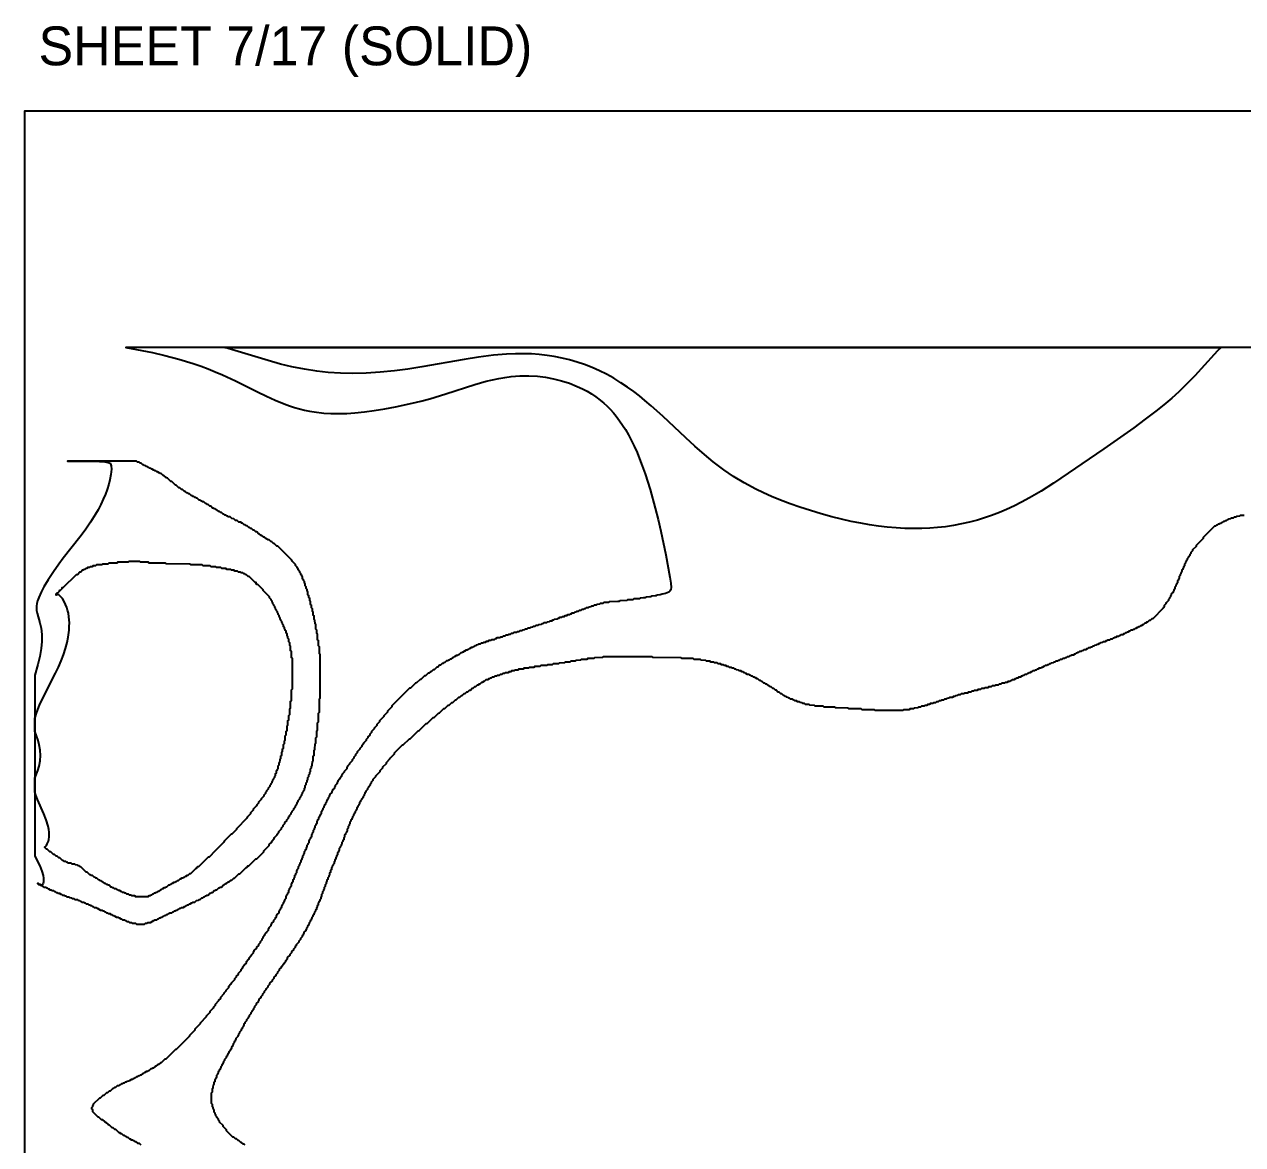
# Model space of a CAD drawing. Header units: millimetres. Extents: x 0 to 6416, y -3898 to 1268.
# Drawn here: x 1299 to 1989, y -665 to -31 of the extents above; entities that cross this region are included whole.
import ezdxf

# ---------------------------------------------------------------- set-up
doc = ezdxf.new("R2010")
doc.units = ezdxf.units.MM
for name, color, linetype in [('CUT_OUTER', 1, 'Continuous'), ('ENGRAVE_NEXT', 3, 'Continuous'), ('NOTES', 7, 'Continuous'), ('SHEET_EDGE', 7, 'Continuous')]:
    doc.layers.add(name, color=color, linetype=linetype)

msp = doc.modelspace()

# ---------------------------------------------------------------- linework, layer by layer
at = {"layer": 'CUT_OUTER'}
msp.add_lwpolyline([(2504.7, -213.7), (1356.62, -213.7), (1371.7, -216.66), (1378.7, -218.2), (1386.7, -220.3), (1394.7, -222.79), (1399.2, -224.34), (1403.2, -225.84), (1407.2, -227.44), (1411.3, -229.2), (1418.78, -232.7), (1431.2, -238.93), (1436.2, -241.36), (1441.2, -243.62), (1446.2, -245.65), (1449.2, -246.73), (1452.2, -247.71), (1457.7, -249.19), (1460.7, -249.82), (1463.2, -250.26), (1468.7, -250.91), (1472.7, -251.15), (1477.2, -251.2), (1481.7, -251.06), (1486.2, -250.75), (1491.7, -250.18), (1497.2, -249.45), (1503.2, -248.5), (1509.2, -247.4), (1518.7, -245.35), (1523.7, -244.11), (1528.7, -242.76), (1537.7, -240.06), (1554.24, -234.7), (1560.7, -232.84), (1564.2, -231.98), (1567.7, -231.25), (1571.2, -230.66), (1574.7, -230.22), (1579.7, -229.86), (1584.7, -229.81), (1589.7, -230.07), (1594.2, -230.59), (1598.7, -231.41), (1603.2, -232.55), (1607.7, -234.01), (1612.2, -235.83), (1615.11, -237.2), (1617.7, -238.57), (1620.2, -240.04), (1622.7, -241.69), (1625.2, -243.54), (1627.19, -245.2), (1628.84, -246.7), (1630.83, -248.7), (1632.64, -250.7), (1634.28, -252.7), (1636.17, -255.2), (1637.88, -257.7), (1639.45, -260.2), (1641.19, -263.2), (1642.77, -266.2), (1644.48, -269.7), (1646.04, -273.2), (1647.48, -276.7), (1649, -280.7), (1650.59, -285.2), (1653.43, -294.2), (1656.33, -304.7), (1657.95, -311.2), (1659.47, -317.7), (1662.33, -331.2), (1664.64, -343.7), (1665.15, -347.2), (1665.29, -349.7), (1665.15, -350.7), (1664.96, -351.2), (1664.62, -351.7), (1663.99, -352.2), (1662.2, -353.01), (1660.2, -353.38), (1659.2, -353.79), (1657.2, -353.98), (1656.7, -354.28), (1656.2, -354.41), (1654.2, -354.54), (1653.7, -354.88), (1653.2, -354.97), (1651.2, -355.07), (1650.94, -355.2), (1650.7, -355.44), (1649.7, -355.54), (1647.7, -355.6), (1647.2, -355.99), (1644.2, -356.11), (1643.7, -356.52), (1643.2, -356.57), (1640.7, -356.62), (1640.2, -357.05), (1636.2, -357.14), (1635.7, -357.57), (1635.2, -357.61), (1630.2, -357.65), (1629.7, -358.11), (1627.2, -358.16), (1626.7, -358.62), (1625.2, -358.66), (1624.7, -359.12), (1623.2, -359.16), (1622.7, -359.63), (1621.7, -359.66), (1621.2, -360.13), (1620.2, -360.16), (1619.7, -360.63), (1618.7, -360.66), (1618.2, -361.13), (1617.2, -361.16), (1616.7, -361.64), (1616.13, -361.7), (1615.7, -362.13), (1614.7, -362.16), (1614.2, -362.63), (1613.2, -362.66), (1612.7, -363.14), (1611.7, -363.17), (1611.2, -363.64), (1610.64, -363.7), (1610.2, -364.14), (1609.2, -364.17), (1608.7, -364.64), (1608.14, -364.7), (1607.7, -365.14), (1606.7, -365.17), (1606.2, -365.64), (1605.2, -365.67), (1604.7, -366.14), (1603.7, -366.17), (1603.2, -366.64), (1602.2, -366.67), (1601.7, -367.15), (1601.14, -367.2), (1600.7, -367.64), (1599.2, -367.67), (1598.7, -368.15), (1598.15, -368.2), (1597.7, -368.65), (1596.7, -368.67), (1596.2, -369.15), (1595.2, -369.17), (1594.7, -369.65), (1593.2, -369.67), (1592.7, -370.15), (1592.15, -370.2), (1591.7, -370.65), (1590.2, -370.67), (1589.7, -371.15), (1588.7, -371.17), (1588.2, -371.65), (1587.2, -371.67), (1586.7, -372.15), (1585.7, -372.18), (1585.2, -372.66), (1584.2, -372.68), (1583.7, -373.16), (1582.7, -373.18), (1582.2, -373.66), (1581.2, -373.68), (1580.7, -374.16), (1579.7, -374.18), (1579.2, -374.66), (1578.2, -374.68), (1577.7, -375.16), (1576.2, -375.18), (1575.7, -375.66), (1574.7, -375.68), (1574.2, -376.16), (1573.2, -376.18), (1572.7, -376.66), (1571.7, -376.68), (1571.2, -377.16), (1570.2, -377.18), (1569.7, -377.66), (1568.7, -377.68), (1568.2, -378.16), (1566.7, -378.18), (1566.2, -378.67), (1565.66, -378.7), (1565.2, -379.16), (1563.7, -379.18), (1563.2, -379.66), (1562.2, -379.68), (1561.7, -380.16), (1560.7, -380.18), (1560.2, -380.67), (1559.2, -380.68), (1558.7, -381.17), (1557.7, -381.18), (1557.2, -381.67), (1556.2, -381.68), (1555.7, -382.17), (1555.2, -382.18), (1554.7, -382.67), (1554.2, -382.68), (1553.7, -383.17), (1553.2, -383.18), (1552.7, -383.67), (1552.2, -383.68), (1551.7, -384.17), (1551.2, -384.18), (1550.7, -384.67), (1550.2, -384.68), (1549.7, -385.17), (1549.2, -385.18), (1548.7, -385.67), (1548.2, -385.68), (1547.7, -386.17), (1547.2, -386.18), (1546.7, -386.67), (1546.2, -386.68), (1545.2, -387.66), (1544.7, -387.68), (1544.2, -388.17), (1543.7, -388.18), (1543.2, -388.67), (1542.7, -388.68), (1542.2, -389.17), (1541.7, -389.18), (1540.7, -390.16), (1540.2, -390.18), (1539.7, -390.67), (1539.2, -390.68), (1538.7, -391.17), (1538.2, -391.18), (1537.2, -392.16), (1536.7, -392.18), (1536.2, -392.67), (1535.7, -392.68), (1534.7, -393.67), (1534.2, -393.68), (1533.2, -394.67), (1532.68, -394.7), (1531.2, -396.16), (1530.7, -396.18), (1529.7, -397.16), (1529.2, -397.18), (1528.2, -398.17), (1527.7, -398.18), (1526.2, -399.67), (1525.7, -399.68), (1523.7, -401.66), (1523.18, -401.7), (1521.2, -403.66), (1520.68, -403.7), (1517.7, -406.67), (1517.18, -406.7), (1507.2, -416.68), (1507.17, -417.2), (1504.7, -419.68), (1504.67, -420.2), (1502.68, -422.2), (1502.67, -422.7), (1500.2, -425.18), (1500.17, -425.7), (1498.68, -427.2), (1498.67, -427.7), (1497.18, -429.2), (1497.17, -429.7), (1495.68, -431.2), (1495.67, -431.7), (1494.68, -432.7), (1494.67, -433.2), (1493.68, -434.2), (1493.67, -434.7), (1492.68, -435.7), (1492.67, -436.2), (1491.18, -437.7), (1491.17, -438.2), (1490.18, -439.2), (1490.17, -439.7), (1489.18, -440.7), (1489.17, -441.2), (1487.68, -442.7), (1487.67, -443.2), (1486.68, -444.2), (1486.67, -444.7), (1485.68, -445.7), (1485.67, -446.2), (1484.68, -447.2), (1484.67, -447.7), (1483.18, -449.2), (1483.17, -449.7), (1482.18, -450.7), (1482.17, -451.2), (1481.68, -451.7), (1481.67, -452.2), (1480.18, -453.7), (1480.17, -454.2), (1479.19, -455.2), (1479.18, -455.7), (1478.68, -456.2), (1478.67, -456.7), (1477.7, -457.68), (1477.67, -458.2), (1476.68, -459.2), (1476.67, -459.7), (1476.18, -460.2), (1476.17, -460.7), (1475.18, -461.7), (1475.17, -462.2), (1474.68, -462.7), (1474.67, -463.2), (1473.68, -464.2), (1473.67, -464.7), (1473.18, -465.2), (1473.17, -465.7), (1472.18, -466.7), (1472.18, -467.2), (1471.68, -467.7), (1471.67, -468.2), (1471.18, -468.7), (1471.17, -469.2), (1470.68, -469.7), (1470.67, -470.2), (1470.18, -470.7), (1470.17, -471.2), (1469.68, -471.7), (1469.67, -472.2), (1469.18, -472.7), (1469.17, -473.2), (1468.68, -473.7), (1468.67, -474.2), (1468.18, -474.7), (1468.17, -475.2), (1467.7, -475.67), (1467.67, -476.2), (1467.19, -476.7), (1467.17, -477.7), (1466.7, -478.17), (1466.67, -478.7), (1466.18, -479.2), (1466.17, -479.7), (1465.68, -480.2), (1465.67, -480.7), (1465.18, -481.2), (1465.17, -481.7), (1464.69, -482.2), (1464.67, -483.2), (1464.2, -483.67), (1464.17, -484.2), (1463.68, -484.7), (1463.67, -485.7), (1463.2, -486.17), (1463.17, -486.7), (1462.68, -487.2), (1462.67, -488.2), (1462.2, -488.67), (1462.17, -489.2), (1461.68, -489.7), (1461.67, -490.7), (1461.2, -491.17), (1461.17, -491.7), (1460.68, -492.2), (1460.67, -492.7), (1460.18, -493.2), (1460.17, -494.2), (1459.7, -494.67), (1459.67, -495.2), (1459.18, -495.7), (1459.17, -496.7), (1458.7, -497.17), (1458.67, -497.7), (1458.18, -498.2), (1458.17, -498.7), (1457.68, -499.2), (1457.67, -500.2), (1457.2, -500.67), (1457.17, -501.2), (1456.68, -501.7), (1456.67, -502.7), (1456.2, -503.17), (1456.17, -503.7), (1455.68, -504.2), (1455.67, -505.2), (1455.2, -505.67), (1455.17, -506.2), (1454.68, -506.7), (1454.67, -507.2), (1454.18, -507.7), (1454.17, -508.7), (1453.7, -509.17), (1453.67, -509.7), (1453.18, -510.2), (1453.17, -511.2), (1452.7, -511.67), (1452.67, -512.2), (1452.18, -512.7), (1452.17, -513.7), (1451.7, -514.17), (1451.67, -514.7), (1451.18, -515.2), (1451.17, -516.2), (1450.7, -516.67), (1450.67, -517.2), (1450.18, -517.7), (1450.17, -518.7), (1449.7, -519.17), (1449.67, -519.7), (1449.18, -520.2), (1449.17, -520.7), (1448.68, -521.2), (1448.67, -522.2), (1448.2, -522.67), (1448.17, -523.2), (1447.68, -523.7), (1447.67, -524.2), (1447.18, -524.7), (1447.17, -525.7), (1446.7, -526.17), (1446.67, -526.7), (1446.18, -527.2), (1446.17, -527.7), (1445.68, -528.2), (1445.67, -528.7), (1445.18, -529.2), (1445.17, -529.7), (1444.68, -530.2), (1444.67, -530.7), (1444.18, -531.2), (1444.17, -531.7), (1443.68, -532.2), (1443.67, -532.7), (1443.18, -533.2), (1443.17, -533.7), (1442.18, -534.7), (1442.17, -535.2), (1441.68, -535.7), (1441.67, -536.2), (1441.18, -536.7), (1441.17, -537.2), (1440.2, -538.17), (1440.17, -538.7), (1439.18, -539.7), (1439.17, -540.2), (1438.68, -540.7), (1438.67, -541.2), (1437.68, -542.2), (1437.67, -542.7), (1437.18, -543.2), (1437.17, -543.7), (1436.2, -544.67), (1436.17, -545.2), (1435.18, -546.2), (1435.17, -546.7), (1434.18, -547.7), (1434.17, -548.2), (1433.68, -548.7), (1433.67, -549.2), (1432.7, -550.17), (1432.67, -550.7), (1431.68, -551.7), (1431.67, -552.2), (1430.68, -553.2), (1430.67, -553.7), (1429.18, -555.2), (1429.17, -555.7), (1428.68, -556.2), (1428.67, -556.7), (1427.68, -557.7), (1427.67, -558.2), (1426.2, -559.67), (1426.17, -560.2), (1424.68, -561.7), (1424.67, -562.2), (1423.68, -563.2), (1423.67, -563.7), (1422.68, -564.7), (1422.67, -565.2), (1421.68, -566.2), (1421.67, -566.7), (1420.18, -568.2), (1420.17, -568.7), (1419.18, -569.7), (1419.17, -570.2), (1418.18, -571.2), (1418.17, -571.7), (1416.2, -573.67), (1416.17, -574.2), (1414.7, -575.67), (1414.67, -576.2), (1413.18, -577.7), (1413.17, -578.2), (1412.18, -579.2), (1412.16, -579.7), (1410.2, -581.67), (1410.17, -582.2), (1409.18, -583.2), (1409.16, -583.7), (1407.18, -585.7), (1407.17, -586.2), (1406.18, -587.2), (1406.16, -587.7), (1404.2, -589.67), (1404.16, -590.2), (1402.18, -592.2), (1402.16, -592.7), (1398.7, -596.17), (1398.66, -596.7), (1395.7, -599.67), (1395.66, -600.2), (1392.7, -603.17), (1392.66, -603.7), (1385.2, -611.15), (1384.67, -611.2), (1379.2, -616.65), (1378.7, -616.67), (1376.7, -618.65), (1376.2, -618.67), (1375.2, -619.65), (1374.7, -619.67), (1373.7, -620.65), (1373.16, -620.7), (1372.2, -621.65), (1371.7, -621.67), (1371.2, -622.15), (1370.7, -622.17), (1369.7, -623.15), (1369.2, -623.17), (1368.7, -623.65), (1368.2, -623.67), (1367.7, -624.15), (1367.2, -624.17), (1366.7, -624.66), (1366.2, -624.67), (1365.2, -625.65), (1364.7, -625.67), (1364.2, -626.15), (1363.7, -626.17), (1363.2, -626.65), (1362.7, -626.67), (1362.2, -627.15), (1361.7, -627.17), (1361.2, -627.65), (1360.7, -627.67), (1360.2, -628.16), (1359.7, -628.17), (1359.2, -628.65), (1358.7, -628.67), (1358.2, -629.15), (1357.2, -629.18), (1356.7, -629.66), (1356.2, -629.67), (1355.7, -630.16), (1355.2, -630.17), (1354.7, -630.66), (1354.2, -630.67), (1353.7, -631.16), (1353.16, -631.2), (1352.7, -631.66), (1351.7, -631.68), (1350.7, -632.66), (1350.2, -632.67), (1349.7, -633.16), (1349.2, -633.18), (1347.7, -634.66), (1347.2, -634.67), (1346.2, -635.66), (1345.7, -635.68), (1344.2, -637.16), (1343.67, -637.2), (1342.2, -638.66), (1341.68, -638.7), (1338.2, -642.18), (1338.18, -642.7), (1337.69, -643.2), (1337.68, -643.7), (1337.19, -644.2), (1337.2, -644.72), (1337.68, -645.2), (1337.7, -646.22), (1340.7, -649.22), (1341.2, -649.23), (1342.67, -650.7), (1343.2, -650.74), (1344.67, -652.2), (1345.2, -652.24), (1346.67, -653.7), (1347.2, -653.74), (1348.7, -655.22), (1349.2, -655.24), (1350.2, -656.22), (1350.7, -656.24), (1352.7, -658.22), (1353.2, -658.23), (1353.7, -658.72), (1354.2, -658.74), (1355.2, -659.72), (1355.7, -659.73), (1356.2, -660.22), (1356.7, -660.24), (1357.2, -660.72), (1357.7, -660.74), (1358.7, -661.72), (1359.2, -661.73), (1359.7, -662.22), (1360.2, -662.24), (1360.7, -662.72), (1361.2, -662.74), (1361.7, -663.22), (1362.2, -663.24), (1363.2, -664.22), (1364.2, -664.24), (1365.2, -665.22)], dxfattribs=at)
msp.add_lwpolyline([(1305.2, -399.19), (1305.2, -501.62), (1307.89, -507.19), (1309.11, -510.19), (1309.84, -512.69), (1310.08, -514.19), (1310.12, -515.19), (1310.05, -516.19), (1309.82, -517.19), (1309.7, -517.55), (1309.2, -518.07), (1308.7, -518.1), (1308.29, -517.69), (1307.7, -517.66), (1307.23, -517.19), (1306.7, -517.19), (1307.2, -517.7), (1307.7, -517.7), (1308.2, -518.2), (1308.7, -518.2), (1309.2, -518.7), (1309.7, -518.7), (1310.2, -519.2), (1311.2, -519.21), (1311.7, -519.7), (1312.2, -519.71), (1312.7, -520.2), (1313.2, -520.21), (1313.68, -520.69), (1314.2, -520.71), (1314.7, -521.2), (1315.7, -521.21), (1316.18, -521.69), (1316.7, -521.71), (1317.2, -522.2), (1317.7, -522.21), (1318.2, -522.7), (1319.2, -522.71), (1319.68, -523.19), (1320.2, -523.21), (1320.7, -523.7), (1321.7, -523.72), (1322.17, -524.19), (1322.7, -524.21), (1323.2, -524.7), (1324.2, -524.72), (1324.7, -525.2), (1325.7, -525.22), (1326.2, -525.7), (1327.2, -525.72), (1327.7, -526.2), (1329.2, -526.22), (1329.67, -526.69), (1330.2, -526.72), (1330.7, -527.21), (1331.2, -527.22), (1331.7, -527.7), (1332.7, -527.72), (1333.17, -528.19), (1333.7, -528.22), (1334.2, -528.71), (1335.2, -528.72), (1335.67, -529.19), (1336.2, -529.22), (1336.7, -529.71), (1337.2, -529.72), (1337.7, -530.21), (1338.2, -530.21), (1338.7, -530.7), (1339.7, -530.72), (1340.17, -531.19), (1340.7, -531.22), (1341.2, -531.71), (1341.7, -531.71), (1342.2, -532.2), (1343.2, -532.22), (1343.67, -532.69), (1344.2, -532.72), (1344.7, -533.21), (1345.2, -533.21), (1345.7, -533.71), (1346.2, -533.71), (1346.7, -534.2), (1347.7, -534.22), (1348.17, -534.69), (1348.7, -534.71), (1349.2, -535.21), (1349.7, -535.21), (1350.2, -535.7), (1350.7, -535.71), (1351.2, -536.2), (1352.2, -536.22), (1352.68, -536.69), (1353.2, -536.71), (1353.7, -537.2), (1354.2, -537.21), (1354.7, -537.7), (1355.7, -537.71), (1356.18, -538.19), (1356.7, -538.21), (1357.2, -538.7), (1358.2, -538.71), (1358.7, -539.2), (1359.7, -539.21), (1360.2, -539.7), (1362.2, -539.71), (1362.7, -540.2), (1367.2, -540.2), (1367.7, -539.71), (1368.7, -539.7), (1369.2, -539.21), (1370.7, -539.2), (1371.2, -538.71), (1371.7, -538.7), (1372.2, -538.21), (1372.72, -538.19), (1373.2, -537.71), (1374.2, -537.7), (1374.7, -537.21), (1375.2, -537.2), (1375.7, -536.71), (1376.2, -536.7), (1376.7, -536.21), (1377.2, -536.2), (1377.7, -535.71), (1378.2, -535.7), (1378.7, -535.21), (1379.2, -535.2), (1379.7, -534.71), (1380.2, -534.71), (1380.7, -534.21), (1381.23, -534.19), (1381.7, -533.72), (1382.7, -533.7), (1383.2, -533.21), (1383.7, -533.2), (1384.2, -532.71), (1384.7, -532.71), (1385.2, -532.21), (1385.7, -532.21), (1386.2, -531.71), (1386.7, -531.71), (1387.2, -531.22), (1387.73, -531.19), (1388.2, -530.72), (1389.2, -530.7), (1389.7, -530.21), (1390.2, -530.21), (1390.7, -529.71), (1391.2, -529.71), (1391.7, -529.21), (1392.2, -529.21), (1392.7, -528.72), (1393.2, -528.71), (1393.7, -528.22), (1394.23, -528.19), (1394.7, -527.72), (1395.7, -527.7), (1396.7, -526.72), (1397.7, -526.7), (1398.2, -526.21), (1398.7, -526.2), (1399.7, -525.22), (1400.2, -525.21), (1400.7, -524.72), (1401.2, -524.71), (1401.7, -524.22), (1402.2, -524.21), (1402.7, -523.71), (1403.2, -523.71), (1404.2, -522.72), (1404.7, -522.71), (1405.2, -522.22), (1405.7, -522.21), (1406.7, -521.22), (1407.2, -521.21), (1407.7, -520.72), (1408.2, -520.71), (1409.2, -519.72), (1409.7, -519.71), (1410.2, -519.22), (1410.7, -519.21), (1411.7, -518.22), (1412.2, -518.21), (1413.2, -517.22), (1413.7, -517.21), (1414.7, -516.22), (1415.22, -516.19), (1416.2, -515.22), (1416.7, -515.21), (1417.7, -514.22), (1418.2, -514.21), (1420.7, -511.72), (1421.22, -511.69), (1424.7, -508.22), (1425.22, -508.19), (1425.24, -507.69), (1425.7, -507.23), (1426.22, -507.19), (1430.2, -503.22), (1430.72, -503.19), (1434.7, -499.21), (1434.73, -498.69), (1437.72, -495.69), (1437.73, -495.19), (1439.2, -493.72), (1439.23, -493.19), (1440.7, -491.72), (1440.73, -491.19), (1442.22, -489.69), (1442.23, -489.19), (1443.22, -488.19), (1443.23, -487.69), (1444.72, -486.19), (1444.73, -485.69), (1445.7, -484.72), (1445.73, -484.19), (1446.72, -483.19), (1446.73, -482.69), (1447.72, -481.69), (1447.73, -481.19), (1448.72, -480.19), (1448.73, -479.69), (1449.22, -479.19), (1449.23, -478.69), (1450.22, -477.69), (1450.23, -477.19), (1450.72, -476.69), (1450.73, -476.19), (1451.7, -475.22), (1451.73, -474.69), (1452.72, -473.69), (1452.73, -473.19), (1453.22, -472.69), (1453.23, -472.19), (1453.72, -471.69), (1453.73, -471.19), (1454.22, -470.69), (1454.23, -470.19), (1455.22, -469.19), (1455.23, -468.69), (1455.72, -468.19), (1455.73, -467.69), (1456.22, -467.19), (1456.23, -466.69), (1456.72, -466.19), (1456.73, -465.69), (1457.22, -465.19), (1457.23, -464.69), (1457.71, -464.19), (1457.73, -463.19), (1458.22, -462.69), (1458.23, -461.69), (1458.72, -461.19), (1458.73, -460.19), (1459.22, -459.69), (1459.23, -458.69), (1459.72, -458.19), (1459.73, -457.19), (1460.22, -456.69), (1460.23, -455.69), (1460.72, -455.19), (1460.73, -454.19), (1461.21, -453.69), (1461.23, -452.19), (1461.72, -451.69), (1461.73, -450.69), (1462.21, -450.19), (1462.23, -448.19), (1462.71, -447.69), (1462.73, -445.19), (1463.21, -444.69), (1463.23, -441.69), (1463.71, -441.19), (1463.73, -438.19), (1464.21, -437.69), (1464.23, -434.69), (1464.71, -434.19), (1464.73, -430.69), (1465.21, -430.19), (1465.23, -426.19), (1465.71, -425.69), (1465.73, -420.69), (1466.21, -420.19), (1466.23, -412.69), (1466.71, -412.19), (1466.71, -387.69), (1466.23, -387.19), (1466.21, -383.19), (1465.73, -382.69), (1465.71, -379.69), (1465.23, -379.19), (1465.21, -376.19), (1464.73, -375.69), (1464.71, -373.69), (1464.23, -373.19), (1464.21, -370.69), (1463.73, -370.19), (1463.72, -368.19), (1463.23, -367.69), (1463.22, -365.69), (1462.73, -365.19), (1462.72, -363.69), (1462.23, -363.19), (1462.22, -361.69), (1461.73, -361.19), (1461.72, -359.69), (1461.23, -359.19), (1461.22, -357.69), (1460.73, -357.19), (1460.72, -355.69), (1460.23, -355.19), (1460.22, -354.19), (1459.73, -353.69), (1459.72, -352.19), (1459.23, -351.69), (1459.22, -350.69), (1458.73, -350.19), (1458.72, -349.19), (1458.23, -348.69), (1458.22, -347.69), (1457.73, -347.19), (1457.72, -346.19), (1457.23, -345.69), (1457.2, -345.16), (1456.73, -344.69), (1456.72, -343.69), (1456.23, -343.19), (1456.2, -342.66), (1455.73, -342.19), (1455.72, -341.69), (1455.23, -341.19), (1455.22, -340.69), (1454.23, -339.69), (1454.22, -339.19), (1453.73, -338.69), (1453.72, -338.19), (1452.73, -337.19), (1452.72, -336.69), (1450.73, -334.69), (1450.7, -334.17), (1442.72, -326.19), (1442.2, -326.16), (1440.7, -324.67), (1440.2, -324.66), (1439.23, -323.69), (1438.7, -323.66), (1437.7, -322.67), (1437.2, -322.66), (1436.7, -322.17), (1436.2, -322.15), (1435.2, -321.17), (1434.7, -321.15), (1433.7, -320.17), (1433.2, -320.15), (1432.2, -319.17), (1431.7, -319.15), (1430.73, -318.19), (1430.2, -318.15), (1429.2, -317.17), (1428.7, -317.15), (1427.7, -316.17), (1427.2, -316.15), (1426.7, -315.67), (1426.2, -315.65), (1425.23, -314.69), (1424.7, -314.65), (1424.2, -314.17), (1423.7, -314.15), (1422.7, -313.17), (1422.2, -313.15), (1421.7, -312.67), (1420.7, -312.64), (1419.7, -311.67), (1418.7, -311.64), (1417.7, -310.67), (1416.7, -310.64), (1415.7, -309.67), (1414.7, -309.64), (1414.2, -309.16), (1413.7, -309.14), (1413.2, -308.66), (1412.7, -308.64), (1412.2, -308.16), (1411.7, -308.13), (1410.7, -307.16), (1410.2, -307.14), (1409.7, -306.66), (1409.2, -306.63), (1408.2, -305.66), (1407.7, -305.64), (1407.2, -305.16), (1406.7, -305.14), (1406.2, -304.66), (1405.7, -304.63), (1404.7, -303.66), (1404.2, -303.63), (1403.2, -302.66), (1402.7, -302.64), (1402.2, -302.16), (1401.7, -302.13), (1400.7, -301.16), (1400.2, -301.14), (1399.7, -300.66), (1399.2, -300.63), (1398.7, -300.15), (1398.2, -300.13), (1397.2, -299.16), (1396.7, -299.13), (1396.2, -298.66), (1395.7, -298.63), (1395.2, -298.15), (1394.7, -298.13), (1394.2, -297.65), (1393.7, -297.62), (1392.7, -296.65), (1392.2, -296.63), (1391.7, -296.15), (1391.2, -296.12), (1390.25, -295.19), (1389.7, -295.12), (1388.7, -294.15), (1388.2, -294.12), (1387.2, -293.15), (1386.7, -293.12), (1385.2, -291.65), (1384.7, -291.62), (1382.75, -289.69), (1382.2, -289.63), (1380.25, -287.69), (1379.7, -287.63), (1378.24, -286.19), (1377.7, -286.13), (1376.7, -285.16), (1376.2, -285.14), (1375.7, -284.66), (1375.2, -284.64), (1374.75, -284.19), (1374.2, -284.14), (1373.7, -283.66), (1373.2, -283.64), (1372.7, -283.16), (1372.2, -283.14), (1371.7, -282.66), (1371.2, -282.64), (1370.7, -282.16), (1370.2, -282.14), (1369.7, -281.66), (1369.2, -281.64), (1368.7, -281.16), (1368.2, -281.14), (1367.7, -280.66), (1367.2, -280.64), (1366.7, -280.16), (1366.2, -280.14), (1365.24, -279.19), (1364.7, -279.15), (1364.2, -278.67), (1363.2, -278.65), (1362.7, -278.17), (1323.68, -278.19), (1341.7, -278.35), (1344.7, -278.49), (1346.7, -278.8), (1347.2, -278.98), (1347.7, -279.3), (1348.02, -279.69), (1348.35, -280.69), (1348.45, -282.69), (1348.14, -285.69), (1347.57, -288.69), (1346.93, -291.19), (1346, -294.19), (1345.09, -296.69), (1343.85, -299.69), (1342.46, -302.69), (1340.9, -305.69), (1339.48, -308.19), (1336.67, -312.69), (1333.54, -317.19), (1330.53, -321.19), (1321.2, -333.1), (1318.7, -336.47), (1315.7, -340.72), (1312.7, -345.23), (1310.2, -349.33), (1308.65, -352.19), (1307.31, -355.19), (1306.64, -357.19), (1306.29, -358.69), (1306.09, -360.19), (1306.07, -361.69), (1306.16, -362.69), (1306.44, -364.19), (1307.99, -369.69), (1308.62, -372.69), (1309.01, -376.19), (1309.07, -378.19), (1309.02, -380.19), (1308.67, -384.19), (1307.92, -388.69), (1306.88, -393.19), (1305.2, -399.19)], close=True, dxfattribs=at)
at = {"layer": 'ENGRAVE_NEXT'}
for points in [[(1782.7, -314.9), (1777.7, -314.16), (1772.7, -313.28), (1767.2, -312.17), (1761.7, -310.92), (1756.2, -309.53), (1750.2, -307.88), (1744.2, -306.09), (1738.2, -304.15), (1732.7, -302.23), (1727.2, -300.16), (1722.2, -298.12), (1717.7, -296.12), (1713.2, -293.95), (1706.7, -290.45), (1700.7, -286.8), (1695.2, -283.06), (1689.2, -278.53), (1684.2, -274.41), (1678.7, -269.58), (1673.7, -264.98), (1660.66, -252.7), (1654, -246.7), (1650.47, -243.7), (1647.39, -241.2), (1644.14, -238.7), (1640.68, -236.2), (1636.94, -233.7), (1632.85, -231.2), (1628.7, -228.91), (1624.7, -226.94), (1620.7, -225.17), (1616.2, -223.43), (1612.2, -222.08), (1607.7, -220.78), (1603.7, -219.8), (1599.2, -218.91), (1595.2, -218.29), (1590.7, -217.77), (1586.2, -217.43), (1581.7, -217.27), (1577.2, -217.28), (1572.2, -217.48), (1564.7, -218.1), (1556.2, -219.2), (1548.2, -220.5), (1524.2, -224.74), (1516.2, -225.95), (1508.7, -226.91), (1500.7, -227.7), (1492.7, -228.22), (1485.2, -228.42), (1478.2, -228.31), (1471.2, -227.88), (1464.7, -227.19), (1457.7, -226.11), (1450.7, -224.69), (1444.2, -223.12), (1437.2, -221.19), (1412.77, -213.7), (1976.65, -213.7), (1974.59, -215.7), (1972.69, -217.7), (1961.7, -229.88), (1956.2, -235.51), (1952.7, -238.84), (1948.7, -242.43), (1944.2, -246.23), (1939.7, -249.84), (1933.7, -254.42), (1927.2, -259.18), (1919.7, -264.48), (1910.2, -271.04), (1881.7, -290.48), (1874.7, -295), (1868.2, -298.89), (1863.7, -301.36), (1859.7, -303.4), (1855.2, -305.49), (1851.2, -307.19), (1846.7, -308.9), (1842.7, -310.26), (1838.7, -311.48), (1834.2, -312.66), (1829.7, -313.67), (1825.2, -314.51), (1820.7, -315.19), (1816.2, -315.7), (1811.7, -316.05), (1807.2, -316.26), (1802.7, -316.31), (1797.7, -316.21), (1792.7, -315.93), (1787.7, -315.49), (1782.7, -314.9)], [(1305.2, -423.74), (1305.32, -423.19), (1306.04, -420.69), (1306.76, -418.69), (1307.81, -416.19), (1310.2, -411.22), (1316.85, -398.19), (1318.51, -394.69), (1320.02, -391.19), (1321.34, -387.69), (1322.47, -384.19), (1323.39, -380.69), (1324, -377.69), (1324.52, -373.69), (1324.64, -371.69), (1324.66, -369.69), (1324.42, -366.19), (1324.1, -364.19), (1323.7, -362.49), (1323.2, -360.87), (1322.54, -359.19), (1321.7, -357.49), (1320.7, -355.89), (1319.7, -354.63), (1318.7, -353.77), (1318.2, -353.61), (1317.7, -353.73), (1317.2, -354.02), (1317.19, -353.19), (1317.7, -352.68), (1318.2, -352.67), (1319.18, -351.69), (1319.2, -351.18), (1319.7, -351.17), (1320.68, -350.19), (1320.69, -349.69), (1321.2, -349.67), (1328.69, -342.19), (1329.2, -342.17), (1330.69, -340.69), (1331.2, -340.67), (1332.2, -339.68), (1332.7, -339.67), (1333.2, -339.18), (1333.7, -339.17), (1334.18, -338.69), (1334.7, -338.67), (1335.2, -338.18), (1336.2, -338.17), (1336.7, -337.68), (1337.7, -337.67), (1338.2, -337.18), (1339.7, -337.16), (1340.2, -336.68), (1343.2, -336.66), (1343.7, -336.17), (1346.7, -336.15), (1347.2, -335.67), (1351.7, -335.64), (1352.2, -335.17), (1358.2, -335.14), (1358.7, -334.67), (1364.2, -334.66), (1364.7, -335.13), (1369.2, -335.16), (1369.7, -335.63), (1378.7, -335.66), (1379.2, -336.12), (1392.7, -336.16), (1393.2, -336.63), (1399.7, -336.67), (1400.2, -337.14), (1404.2, -337.17), (1404.7, -337.64), (1407.2, -337.67), (1407.7, -338.14), (1410.2, -338.17), (1410.7, -338.65), (1413.2, -338.67), (1413.7, -339.15), (1415.7, -339.17), (1416.2, -339.65), (1417.7, -339.67), (1418.2, -340.15), (1419.7, -340.17), (1420.2, -340.66), (1421.2, -340.67), (1421.7, -341.16), (1422.7, -341.17), (1423.2, -341.66), (1423.73, -341.69), (1424.2, -342.16), (1424.7, -342.17), (1425.7, -343.16), (1426.22, -343.19), (1429.7, -346.66), (1430.22, -346.69), (1430.24, -347.19), (1430.7, -347.65), (1431.2, -347.67), (1432.7, -349.16), (1434.22, -350.69), (1434.23, -351.19), (1437.7, -354.67), (1437.73, -355.19), (1438.72, -356.19), (1438.73, -356.69), (1439.22, -357.19), (1439.23, -357.69), (1439.72, -358.19), (1439.73, -358.69), (1440.22, -359.19), (1440.23, -359.69), (1440.72, -360.19), (1440.73, -360.69), (1441.2, -361.16), (1441.23, -361.69), (1441.72, -362.19), (1441.73, -362.69), (1442.22, -363.19), (1442.23, -363.69), (1442.72, -364.19), (1442.73, -364.69), (1443.22, -365.19), (1443.23, -365.69), (1443.72, -366.19), (1443.73, -367.19), (1444.2, -367.66), (1444.23, -368.19), (1444.72, -368.69), (1444.73, -369.19), (1445.22, -369.69), (1445.23, -370.19), (1445.71, -370.69), (1445.73, -371.69), (1446.2, -372.16), (1446.23, -372.69), (1446.72, -373.19), (1446.72, -373.69), (1447.21, -374.19), (1447.23, -375.19), (1447.71, -375.69), (1447.73, -376.69), (1448.21, -377.19), (1448.23, -378.19), (1448.71, -378.69), (1448.73, -380.19), (1449.21, -380.69), (1449.23, -382.19), (1449.71, -382.69), (1449.73, -385.19), (1450.21, -385.69), (1450.23, -389.19), (1450.71, -389.69), (1450.71, -407.19), (1450.23, -407.69), (1450.21, -413.69), (1449.73, -414.19), (1449.71, -418.19), (1449.23, -418.69), (1449.21, -421.69), (1448.73, -422.19), (1448.71, -424.69), (1448.23, -425.19), (1448.21, -427.69), (1447.73, -428.19), (1447.71, -430.69), (1447.23, -431.19), (1447.21, -433.19), (1446.73, -433.69), (1446.71, -436.19), (1446.23, -436.69), (1446.21, -438.19), (1445.73, -438.69), (1445.71, -440.69), (1445.23, -441.19), (1445.21, -442.69), (1444.73, -443.19), (1444.71, -444.69), (1444.23, -445.19), (1444.21, -446.69), (1443.73, -447.19), (1443.71, -448.69), (1443.23, -449.19), (1443.21, -450.19), (1442.73, -450.69), (1442.71, -452.19), (1442.23, -452.69), (1442.2, -453.22), (1441.73, -453.69), (1441.71, -454.69), (1441.23, -455.19), (1441.21, -456.19), (1440.72, -456.69), (1440.72, -457.19), (1440.23, -457.69), (1440.22, -458.19), (1439.73, -458.69), (1439.72, -459.19), (1439.23, -459.69), (1439.22, -460.19), (1438.73, -460.69), (1438.72, -461.19), (1438.23, -461.69), (1438.22, -462.19), (1437.23, -463.19), (1437.2, -463.71), (1436.23, -464.69), (1436.22, -465.19), (1435.73, -465.69), (1435.72, -466.19), (1434.73, -467.19), (1434.72, -467.69), (1433.23, -469.19), (1433.22, -469.69), (1431.73, -471.19), (1431.72, -471.69), (1430.73, -472.69), (1430.7, -473.21), (1428.73, -475.19), (1428.72, -475.69), (1427.23, -477.19), (1427.2, -477.71), (1425.23, -479.69), (1425.2, -480.21), (1419.23, -486.19), (1419.22, -486.69), (1418.7, -487.22), (1416.72, -489.19), (1416.2, -489.22), (1412.23, -493.19), (1412.2, -493.71), (1407.22, -498.69), (1403.72, -502.19), (1403.2, -502.22), (1397.72, -507.69), (1397.2, -507.72), (1396.73, -508.19), (1396.7, -508.71), (1396.2, -508.72), (1393.22, -511.69), (1392.7, -511.71), (1391.7, -512.7), (1391.2, -512.71), (1390.7, -513.2), (1390.2, -513.21), (1389.7, -513.7), (1389.2, -513.71), (1388.7, -514.21), (1388.2, -514.21), (1387.7, -514.71), (1387.2, -514.72), (1386.2, -515.7), (1385.7, -515.71), (1385.2, -516.2), (1384.7, -516.21), (1384.2, -516.7), (1383.7, -516.71), (1383.2, -517.21), (1382.7, -517.21), (1382.2, -517.71), (1381.7, -517.71), (1381.2, -518.21), (1380.7, -518.22), (1379.7, -519.2), (1379.2, -519.21), (1378.7, -519.7), (1378.2, -519.71), (1377.7, -520.2), (1377.2, -520.21), (1376.7, -520.71), (1376.2, -520.71), (1375.2, -521.7), (1374.7, -521.71), (1374.22, -522.19), (1373.7, -522.21), (1373.2, -522.7), (1372.7, -522.71), (1372.2, -523.2), (1371.7, -523.21), (1371.2, -523.7), (1370.7, -523.71), (1370.2, -524.2), (1369.7, -524.21), (1369.2, -524.7), (1362.2, -524.7), (1361.7, -524.21), (1360.2, -524.2), (1359.7, -523.71), (1358.7, -523.7), (1358.2, -523.21), (1357.2, -523.2), (1356.7, -522.71), (1356.18, -522.69), (1355.7, -522.21), (1354.7, -522.2), (1354.2, -521.71), (1353.7, -521.7), (1353.2, -521.21), (1352.7, -521.2), (1352.2, -520.71), (1351.68, -520.69), (1351.2, -520.21), (1350.2, -520.2), (1349.7, -519.71), (1349.18, -519.69), (1348.7, -519.21), (1348.2, -519.2), (1347.2, -518.22), (1346.7, -518.21), (1346.2, -517.71), (1345.7, -517.7), (1345.2, -517.21), (1344.7, -517.2), (1343.7, -516.22), (1343.2, -516.21), (1342.7, -515.71), (1342.2, -515.71), (1341.7, -515.21), (1341.2, -515.2), (1340.2, -514.22), (1339.7, -514.21), (1339.2, -513.71), (1338.68, -513.69), (1337.7, -512.72), (1337.2, -512.71), (1336.7, -512.21), (1336.2, -512.21), (1334.7, -510.72), (1334.18, -510.69), (1331.2, -507.73), (1330.7, -507.71), (1330.2, -507.23), (1329.7, -507.21), (1329.2, -506.73), (1328.2, -506.71), (1327.7, -506.22), (1326.2, -506.21), (1325.7, -505.72), (1324.2, -505.7), (1323.7, -505.21), (1323.18, -505.19), (1322.7, -504.71), (1321.7, -504.7), (1321.2, -504.21), (1320.7, -504.2), (1319.2, -502.71), (1318.7, -502.7), (1317.7, -501.71), (1317.2, -501.7), (1316.2, -500.71), (1315.7, -500.7), (1314.2, -499.21), (1313.7, -499.2), (1312.2, -497.7), (1311.7, -497.7), (1310.69, -496.69), (1310.7, -496.34), (1311.2, -496.17), (1311.7, -495.6), (1312.2, -494.71), (1312.79, -493.19), (1313.04, -492.19), (1313.25, -490.69), (1313.25, -488.19), (1313.07, -486.69), (1312.68, -484.69), (1311.63, -481.19), (1310.24, -477.69), (1306.7, -469.64), (1305.77, -467.19), (1305.2, -465.35), (1305.2, -457.58), (1306.83, -453.19), (1307.57, -450.69), (1308.13, -447.69), (1308.32, -444.69), (1308.17, -441.69), (1307.67, -438.69), (1306.97, -436.19), (1305.2, -431.03), (1305.2, -430.66), (1305.2, -423.77), (1305.2, -423.74)]]:
    msp.add_lwpolyline(points, close=True, dxfattribs=at)
msp.add_lwpolyline([(1424.2, -665.22), (1423.7, -664.74), (1423.2, -664.72), (1422.2, -663.74), (1421.7, -663.72), (1420.7, -662.74), (1420.2, -662.72), (1419.2, -661.74), (1418.7, -661.72), (1417.7, -660.73), (1417.17, -660.7), (1413.7, -657.23), (1413.66, -656.7), (1411.7, -654.73), (1411.66, -654.2), (1409.7, -652.23), (1409.66, -651.7), (1409.18, -651.2), (1409.16, -650.7), (1408.18, -649.7), (1408.16, -649.2), (1407.68, -648.7), (1407.66, -648.2), (1407.2, -647.73), (1407.16, -647.2), (1406.68, -646.7), (1406.66, -645.7), (1406.18, -645.2), (1406.16, -644.2), (1405.68, -643.7), (1405.66, -642.2), (1405.18, -641.7), (1405.18, -635.7), (1405.66, -635.2), (1405.68, -633.2), (1406.16, -632.7), (1406.18, -631.2), (1406.66, -630.7), (1406.68, -629.7), (1407.16, -629.2), (1407.18, -628.2), (1407.66, -627.7), (1407.7, -627.16), (1408.16, -626.7), (1408.18, -625.7), (1408.66, -625.2), (1408.68, -624.7), (1409.16, -624.2), (1409.18, -623.7), (1409.66, -623.2), (1409.68, -622.7), (1410.16, -622.2), (1410.18, -621.7), (1410.66, -621.2), (1410.68, -620.7), (1411.16, -620.2), (1411.18, -619.7), (1411.66, -619.2), (1411.68, -618.7), (1412.16, -618.2), (1412.18, -617.7), (1412.66, -617.2), (1412.68, -616.7), (1413.66, -615.7), (1413.68, -615.2), (1414.16, -614.7), (1414.18, -614.2), (1414.66, -613.7), (1414.68, -613.2), (1415.16, -612.7), (1415.18, -612.2), (1416.16, -611.2), (1416.18, -610.7), (1416.66, -610.2), (1416.68, -609.7), (1417.16, -609.2), (1417.18, -608.7), (1417.66, -608.2), (1417.68, -607.7), (1418.17, -607.2), (1418.18, -606.7), (1418.67, -606.2), (1418.68, -605.7), (1419.17, -605.2), (1419.18, -604.7), (1420.16, -603.7), (1420.18, -603.2), (1420.67, -602.7), (1420.68, -602.2), (1421.17, -601.7), (1421.18, -601.2), (1422.16, -600.2), (1422.18, -599.7), (1422.67, -599.2), (1422.68, -598.7), (1423.17, -598.2), (1423.18, -597.7), (1423.67, -597.2), (1423.68, -596.7), (1424.17, -596.2), (1424.18, -595.7), (1425.17, -594.7), (1425.2, -594.17), (1426.17, -593.2), (1426.18, -592.7), (1426.67, -592.2), (1426.68, -591.7), (1427.67, -590.7), (1427.68, -590.2), (1428.17, -589.7), (1428.18, -589.2), (1429.17, -588.2), (1429.18, -587.7), (1429.67, -587.2), (1429.68, -586.7), (1430.67, -585.7), (1430.7, -585.17), (1431.67, -584.2), (1431.68, -583.7), (1432.17, -583.2), (1432.18, -582.7), (1433.17, -581.7), (1433.18, -581.2), (1434.17, -580.2), (1434.18, -579.7), (1435.17, -578.7), (1435.2, -578.17), (1436.17, -577.2), (1436.18, -576.7), (1437.17, -575.7), (1437.18, -575.2), (1438.17, -574.2), (1438.18, -573.7), (1439.67, -572.2), (1439.68, -571.7), (1440.67, -570.7), (1440.68, -570.2), (1441.67, -569.2), (1441.68, -568.7), (1442.67, -567.7), (1442.68, -567.2), (1443.67, -566.2), (1443.68, -565.7), (1444.67, -564.7), (1444.68, -564.2), (1446.17, -562.7), (1446.18, -562.2), (1447.17, -561.2), (1447.18, -560.7), (1448.17, -559.7), (1448.2, -559.17), (1449.67, -557.7), (1449.68, -557.2), (1450.67, -556.2), (1450.68, -555.7), (1451.67, -554.7), (1451.7, -554.17), (1452.67, -553.2), (1452.68, -552.7), (1453.17, -552.2), (1453.18, -551.7), (1454.67, -550.2), (1454.68, -549.7), (1455.67, -548.7), (1455.7, -548.17), (1456.67, -547.2), (1456.68, -546.7), (1457.17, -546.2), (1457.18, -545.7), (1457.67, -545.2), (1457.68, -544.7), (1458.67, -543.7), (1458.68, -543.2), (1459.17, -542.7), (1459.18, -542.2), (1459.67, -541.7), (1459.68, -541.2), (1460.17, -540.7), (1460.18, -540.2), (1460.67, -539.7), (1460.68, -539.2), (1461.17, -538.7), (1461.18, -538.2), (1461.67, -537.7), (1461.68, -537.2), (1462.17, -536.7), (1462.18, -536.2), (1462.67, -535.7), (1462.68, -535.2), (1463.17, -534.7), (1463.18, -534.2), (1463.67, -533.7), (1463.68, -533.2), (1464.17, -532.7), (1464.2, -532.16), (1464.67, -531.7), (1464.68, -530.7), (1465.17, -530.2), (1465.2, -529.66), (1465.67, -529.2), (1465.68, -528.2), (1466.17, -527.7), (1466.18, -527.2), (1466.67, -526.7), (1466.7, -526.16), (1467.17, -525.7), (1467.18, -524.7), (1467.67, -524.2), (1467.68, -523.2), (1468.17, -522.7), (1468.18, -521.7), (1468.67, -521.2), (1468.7, -520.66), (1469.17, -520.2), (1469.18, -519.2), (1469.67, -518.7), (1469.68, -517.7), (1470.17, -517.2), (1470.18, -516.2), (1470.67, -515.7), (1470.7, -515.17), (1471.17, -514.7), (1471.18, -513.7), (1471.67, -513.2), (1471.7, -512.67), (1472.17, -512.2), (1472.18, -511.2), (1472.67, -510.7), (1472.68, -509.7), (1473.17, -509.2), (1473.19, -508.2), (1473.67, -507.7), (1473.68, -507.2), (1474.17, -506.7), (1474.2, -506.17), (1474.67, -505.7), (1474.68, -504.7), (1475.17, -504.2), (1475.2, -503.67), (1475.67, -503.2), (1475.68, -502.2), (1476.17, -501.7), (1476.2, -501.17), (1476.67, -500.7), (1476.68, -499.7), (1477.17, -499.2), (1477.2, -498.67), (1477.67, -498.2), (1477.68, -497.2), (1478.17, -496.7), (1478.18, -496.2), (1478.67, -495.7), (1478.7, -495.17), (1479.17, -494.7), (1479.18, -493.7), (1479.67, -493.2), (1479.7, -492.67), (1480.17, -492.2), (1480.18, -491.2), (1480.67, -490.7), (1480.69, -489.7), (1481.17, -489.2), (1481.18, -488.7), (1481.67, -488.2), (1481.7, -487.67), (1482.17, -487.2), (1482.18, -486.2), (1482.67, -485.7), (1482.69, -484.7), (1483.17, -484.2), (1483.2, -483.67), (1483.67, -483.2), (1483.69, -482.2), (1484.18, -481.7), (1484.18, -481.2), (1484.67, -480.7), (1484.68, -480.2), (1485.17, -479.7), (1485.18, -479.2), (1485.67, -478.7), (1485.68, -478.2), (1486.17, -477.7), (1486.18, -477.2), (1486.67, -476.7), (1486.68, -476.2), (1487.17, -475.7), (1487.18, -475.2), (1487.67, -474.7), (1487.68, -474.2), (1488.17, -473.7), (1488.18, -473.2), (1488.67, -472.7), (1488.68, -472.2), (1489.17, -471.7), (1489.18, -471.2), (1489.67, -470.7), (1489.68, -470.2), (1490.18, -469.7), (1490.18, -469.2), (1491.17, -468.2), (1491.18, -467.7), (1491.67, -467.2), (1491.68, -466.7), (1492.17, -466.2), (1492.18, -465.7), (1492.68, -465.2), (1492.69, -464.7), (1493.67, -463.7), (1493.68, -463.2), (1494.18, -462.7), (1494.2, -462.18), (1495.17, -461.2), (1495.18, -460.7), (1495.68, -460.2), (1495.69, -459.7), (1496.67, -458.7), (1496.7, -458.18), (1498.17, -456.7), (1498.2, -456.18), (1500.67, -453.7), (1500.68, -453.2), (1502.17, -451.7), (1502.2, -451.18), (1504.17, -449.2), (1504.2, -448.68), (1506.17, -446.7), (1506.2, -446.18), (1508.67, -443.7), (1508.7, -443.18), (1513.18, -438.7), (1513.7, -438.67), (1517.18, -435.2), (1517.7, -435.16), (1522.18, -430.7), (1522.7, -430.66), (1526.67, -426.7), (1527.2, -426.66), (1530.67, -423.2), (1531.2, -423.16), (1533.67, -420.7), (1534.2, -420.66), (1536.67, -418.2), (1537.2, -418.16), (1539.17, -416.2), (1539.7, -416.16), (1541.17, -414.7), (1541.7, -414.66), (1543.2, -413.18), (1543.7, -413.16), (1545.2, -411.68), (1545.7, -411.66), (1546.7, -410.68), (1547.2, -410.66), (1548.17, -409.7), (1548.7, -409.66), (1549.7, -408.68), (1550.2, -408.66), (1551.2, -407.68), (1551.7, -407.66), (1552.7, -406.68), (1553.2, -406.66), (1554.2, -405.68), (1554.7, -405.67), (1555.7, -404.68), (1556.2, -404.67), (1556.7, -404.18), (1557.2, -404.16), (1558.2, -403.18), (1558.7, -403.17), (1559.2, -402.68), (1559.7, -402.67), (1560.7, -401.68), (1561.7, -401.67), (1562.17, -401.2), (1562.7, -401.17), (1563.2, -400.68), (1563.7, -400.67), (1564.2, -400.18), (1565.2, -400.17), (1565.7, -399.68), (1566.7, -399.67), (1567.2, -399.18), (1568.2, -399.17), (1568.7, -398.68), (1569.7, -398.67), (1570.2, -398.18), (1571.2, -398.17), (1571.7, -397.68), (1573.2, -397.66), (1573.7, -397.18), (1574.7, -397.17), (1575.2, -396.68), (1576.7, -396.66), (1577.2, -396.18), (1578.7, -396.16), (1579.2, -395.68), (1581.7, -395.66), (1582.2, -395.18), (1584.7, -395.16), (1585.2, -394.68), (1587.7, -394.66), (1588.2, -394.18), (1591.2, -394.16), (1591.7, -393.68), (1595.2, -393.66), (1595.7, -393.18), (1598.2, -393.16), (1598.7, -392.68), (1601.7, -392.65), (1602.2, -392.18), (1605.2, -392.15), (1605.7, -391.68), (1608.2, -391.65), (1608.7, -391.18), (1611.2, -391.15), (1611.7, -390.68), (1614.2, -390.65), (1614.7, -390.18), (1617.7, -390.15), (1618.2, -389.68), (1621.7, -389.65), (1622.2, -389.18), (1626.7, -389.15), (1627.2, -388.68), (1654.2, -388.67), (1654.7, -389.14), (1655.2, -389.15), (1670.7, -389.17), (1671.2, -389.63), (1677.7, -389.67), (1678.2, -390.14), (1681.7, -390.17), (1682.2, -390.63), (1684.7, -390.67), (1685.2, -391.13), (1687.2, -391.17), (1687.7, -391.63), (1689.2, -391.67), (1689.7, -392.13), (1691.2, -392.16), (1691.7, -392.63), (1693.2, -392.67), (1693.7, -393.13), (1694.7, -393.16), (1695.2, -393.63), (1696.2, -393.66), (1696.7, -394.13), (1697.7, -394.16), (1698.2, -394.63), (1699.2, -394.66), (1699.7, -395.13), (1700.7, -395.16), (1701.2, -395.63), (1701.77, -395.7), (1702.2, -396.12), (1703.2, -396.16), (1703.7, -396.63), (1704.7, -396.66), (1705.2, -397.13), (1705.7, -397.16), (1706.2, -397.63), (1706.7, -397.66), (1707.2, -398.13), (1707.78, -398.2), (1708.2, -398.62), (1709.2, -398.66), (1709.7, -399.13), (1710.2, -399.16), (1710.7, -399.63), (1711.2, -399.66), (1711.7, -400.13), (1712.2, -400.15), (1712.7, -400.63), (1713.2, -400.65), (1713.7, -401.13), (1714.2, -401.16), (1715.2, -402.12), (1715.7, -402.15), (1716.2, -402.62), (1716.7, -402.65), (1717.7, -403.61), (1718.2, -403.65), (1718.7, -404.12), (1719.2, -404.15), (1720.2, -405.11), (1720.7, -405.15), (1721.2, -405.62), (1721.7, -405.65), (1722.7, -406.61), (1723.2, -406.65), (1724.2, -407.61), (1724.7, -407.64), (1725.7, -408.6), (1726.2, -408.64), (1727.2, -409.6), (1727.78, -409.7), (1728.7, -410.59), (1729.2, -410.63), (1729.7, -411.1), (1730.2, -411.14), (1730.7, -411.6), (1731.2, -411.64), (1731.7, -412.1), (1732.2, -412.13), (1732.7, -412.59), (1733.7, -412.64), (1734.2, -413.1), (1734.81, -413.2), (1735.2, -413.59), (1736.2, -413.64), (1736.7, -414.09), (1737.7, -414.14), (1738.2, -414.6), (1739.2, -414.64), (1739.7, -415.09), (1740.7, -415.14), (1741.2, -415.59), (1743.2, -415.65), (1743.7, -416.09), (1746.2, -416.15), (1746.7, -416.6), (1751.2, -416.66), (1751.7, -417.11), (1757.7, -417.16), (1758.2, -417.62), (1758.7, -417.64), (1765.2, -417.66), (1765.7, -418.12), (1772.7, -418.17), (1773.2, -418.63), (1780.2, -418.67), (1780.7, -419.13), (1796.7, -419.14), (1797.2, -418.67), (1800.2, -418.64), (1800.7, -418.17), (1802.7, -418.14), (1803.2, -417.67), (1805.2, -417.64), (1805.7, -417.17), (1806.7, -417.15), (1807.2, -416.67), (1808.7, -416.64), (1809.2, -416.17), (1810.2, -416.15), (1810.7, -415.67), (1811.7, -415.65), (1812.2, -415.17), (1813.7, -415.15), (1814.2, -414.67), (1815.2, -414.65), (1815.7, -414.17), (1816.7, -414.15), (1817.2, -413.67), (1818.2, -413.65), (1818.7, -413.17), (1819.7, -413.16), (1820.2, -412.68), (1821.2, -412.66), (1821.7, -412.18), (1822.7, -412.16), (1823.2, -411.68), (1824.7, -411.66), (1825.2, -411.18), (1826.2, -411.16), (1826.7, -410.68), (1827.7, -410.66), (1828.2, -410.18), (1829.2, -410.16), (1829.7, -409.68), (1831.2, -409.66), (1831.7, -409.18), (1833.2, -409.16), (1833.7, -408.68), (1835.2, -408.66), (1835.7, -408.18), (1836.7, -408.16), (1837.2, -407.68), (1838.7, -407.66), (1839.2, -407.18), (1840.7, -407.16), (1841.2, -406.68), (1842.7, -406.66), (1843.2, -406.18), (1844.7, -406.16), (1845.2, -405.68), (1846.7, -405.66), (1847.2, -405.18), (1848.7, -405.16), (1849.2, -404.68), (1850.7, -404.66), (1851.2, -404.18), (1852.2, -404.16), (1852.7, -403.68), (1854.2, -403.66), (1854.7, -403.18), (1855.7, -403.16), (1856.2, -402.68), (1857.2, -402.66), (1857.66, -402.2), (1858.2, -402.16), (1858.7, -401.68), (1859.7, -401.66), (1860.16, -401.2), (1860.7, -401.16), (1861.2, -400.68), (1861.7, -400.67), (1862.2, -400.18), (1863.2, -400.16), (1863.67, -399.7), (1864.2, -399.67), (1864.7, -399.18), (1865.2, -399.17), (1865.7, -398.68), (1866.7, -398.66), (1867.17, -398.2), (1867.7, -398.17), (1868.2, -397.68), (1868.7, -397.67), (1869.2, -397.18), (1869.7, -397.17), (1870.2, -396.68), (1871.2, -396.67), (1871.67, -396.2), (1872.2, -396.17), (1872.7, -395.68), (1873.2, -395.67), (1873.7, -395.18), (1874.7, -395.17), (1875.17, -394.7), (1875.7, -394.67), (1876.2, -394.18), (1876.7, -394.17), (1877.2, -393.68), (1878.2, -393.67), (1878.67, -393.2), (1879.2, -393.17), (1879.7, -392.68), (1880.2, -392.67), (1880.7, -392.18), (1881.7, -392.17), (1882.17, -391.7), (1882.7, -391.67), (1883.2, -391.18), (1884.2, -391.17), (1884.67, -390.7), (1885.2, -390.67), (1885.7, -390.18), (1886.7, -390.17), (1887.2, -389.68), (1888.2, -389.67), (1888.67, -389.2), (1889.2, -389.17), (1889.7, -388.68), (1890.7, -388.67), (1891.17, -388.2), (1891.7, -388.17), (1892.2, -387.68), (1893.2, -387.66), (1893.67, -387.2), (1894.2, -387.17), (1894.7, -386.68), (1895.2, -386.67), (1895.7, -386.18), (1896.2, -386.17), (1896.7, -385.68), (1897.7, -385.66), (1898.17, -385.2), (1898.7, -385.17), (1899.2, -384.68), (1900.2, -384.66), (1900.67, -384.2), (1901.2, -384.17), (1901.7, -383.68), (1902.7, -383.66), (1903.16, -383.2), (1903.7, -383.16), (1904.2, -382.68), (1904.7, -382.67), (1905.2, -382.18), (1906.2, -382.16), (1906.66, -381.7), (1907.2, -381.66), (1907.7, -381.18), (1908.2, -381.16), (1908.7, -380.68), (1909.7, -380.66), (1910.2, -380.18), (1911.2, -380.16), (1911.66, -379.7), (1912.2, -379.66), (1912.7, -379.18), (1913.7, -379.16), (1914.2, -378.67), (1915.2, -378.65), (1915.65, -378.2), (1916.2, -378.15), (1916.7, -377.67), (1917.2, -377.66), (1917.7, -377.17), (1918.7, -377.15), (1919.15, -376.7), (1919.7, -376.65), (1920.2, -376.17), (1921.2, -376.14), (1921.65, -375.7), (1922.2, -375.65), (1922.7, -375.17), (1923.2, -375.15), (1923.7, -374.67), (1924.2, -374.65), (1924.7, -374.17), (1925.2, -374.15), (1925.7, -373.67), (1926.7, -373.64), (1927.14, -373.2), (1927.7, -373.14), (1928.2, -372.66), (1928.7, -372.64), (1929.2, -372.16), (1929.7, -372.14), (1930.2, -371.66), (1930.7, -371.64), (1931.2, -371.16), (1931.7, -371.13), (1932.2, -370.65), (1932.7, -370.63), (1933.7, -369.66), (1934.2, -369.63), (1934.7, -369.15), (1935.2, -369.12), (1936.2, -368.15), (1936.7, -368.12), (1937.7, -367.15), (1938.2, -367.11), (1944.11, -361.2), (1944.15, -360.7), (1944.62, -360.2), (1944.65, -359.7), (1945.62, -358.7), (1945.65, -358.2), (1947.11, -356.7), (1947.15, -356.2), (1947.62, -355.7), (1947.65, -355.2), (1948.12, -354.7), (1948.15, -354.2), (1948.63, -353.7), (1948.66, -353.2), (1949.62, -352.2), (1949.65, -351.7), (1950.12, -351.2), (1950.2, -350.61), (1950.62, -350.2), (1950.66, -349.2), (1951.13, -348.7), (1951.16, -348.2), (1951.63, -347.7), (1951.7, -347.12), (1952.12, -346.7), (1952.16, -345.7), (1952.63, -345.2), (1952.7, -344.62), (1953.13, -344.2), (1953.16, -343.2), (1953.63, -342.7), (1953.7, -342.13), (1954.13, -341.7), (1954.16, -340.7), (1954.64, -340.2), (1954.66, -339.7), (1955.14, -339.2), (1955.16, -338.7), (1955.63, -338.2), (1955.7, -337.63), (1956.13, -337.2), (1956.17, -336.2), (1956.64, -335.7), (1956.7, -335.14), (1957.14, -334.7), (1957.16, -334.2), (1957.64, -333.7), (1957.7, -333.14), (1958.14, -332.7), (1958.17, -332.2), (1959.14, -331.2), (1959.16, -330.7), (1959.64, -330.2), (1959.67, -329.7), (1960.64, -328.7), (1960.7, -328.15), (1962.64, -326.2), (1962.7, -325.65), (1966.63, -321.7), (1966.7, -321.15), (1973.16, -314.7), (1973.7, -314.64), (1974.2, -314.16), (1974.7, -314.14), (1975.2, -313.66), (1975.7, -313.64), (1976.2, -313.16), (1976.7, -313.14), (1977.2, -312.66), (1977.7, -312.63), (1978.2, -312.16), (1978.7, -312.13), (1979.2, -311.66), (1979.7, -311.63), (1980.2, -311.16), (1980.7, -311.13), (1981.2, -310.66), (1982.2, -310.63), (1982.7, -310.16), (1983.7, -310.12), (1984.2, -309.66), (1985.2, -309.62), (1985.7, -309.16), (1987.2, -309.11), (1987.7, -308.65), (1989.7, -308.6)], dxfattribs=at)
at = {"layer": 'SHEET_EDGE'}
msp.add_lwpolyline([(1299.2, -1299.2), (2518.4, -1299.2), (2518.4, -80), (1299.2, -80)], close=True, dxfattribs=at)

# ---------------------------------------------------------------- texts
at = {"layer": 'NOTES'}
msp.add_text('SHEET 7/17 (SOLID)', height=22, dxfattribs=at).set_placement((1307.2, -54))

doc.saveas('drawing.dxf')
